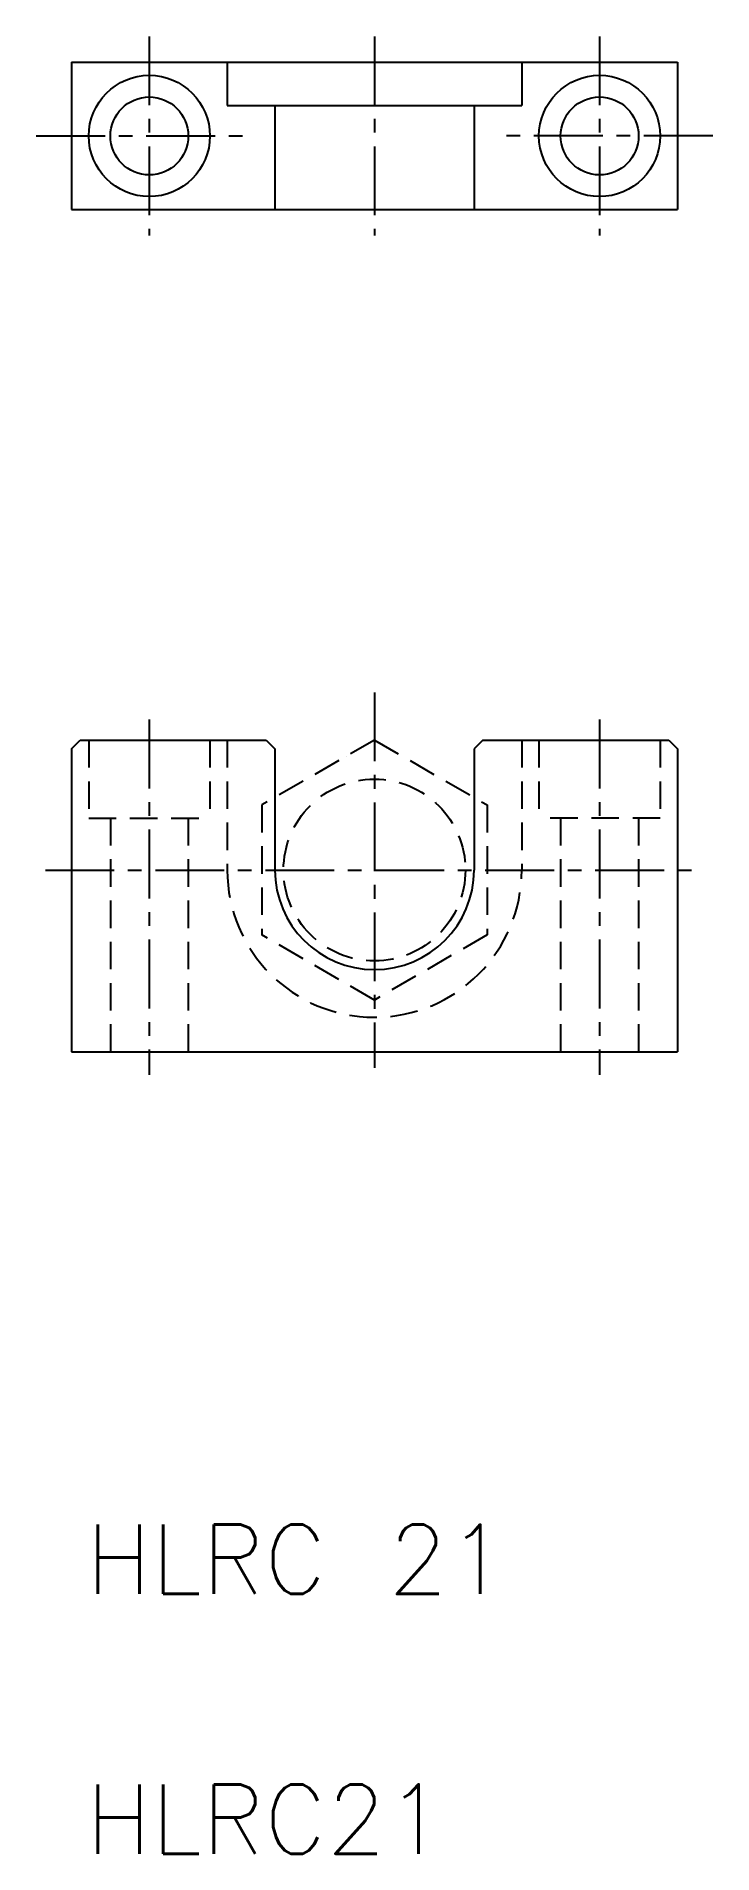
# Model space of a CAD drawing. Extents: x 1682 to 1760, y 60 to 270.
import ezdxf

# ---------------------------------------------------------------- set-up
doc = ezdxf.new("R2010")
doc.units = 0
doc.header["$LTSCALE"] = 0.25
doc.linetypes.add('CENTER', pattern=[50.8, 31.75, -6.35, 6.35, -6.35])
doc.linetypes.add('DASHED', pattern=[19.05, 12.7, -6.35])
doc.layers.get('0').update_dxf_attribs({"linetype": 'CONTINUOUS'})
doc.layers.add('CENTER', color=1, linetype='CENTER')
doc.styles.get("Standard").update_dxf_attribs({"font": 'txt.shx'})

msp = doc.modelspace()

# ---------------------------------------------------------------- linework, layer by layer
for p, q in [((1685.63, 267.13), (1685.63, 250.13)), ((1685.63, 267.13), (1755.63, 267.13)), ((1703.63, 267.13), (1703.63, 262.13)), ((1737.63, 267.13), (1737.63, 262.13)), ((1755.63, 267.13), (1755.63, 250.13)), ((1703.63, 262.13), (1737.63, 262.13)), ((1709.13, 262.13), (1709.13, 250.13)), ((1732.13, 262.13), (1732.13, 250.13)), ((1685.63, 250.13), (1755.63, 250.13)), ((1685.63, 187.87), (1686.63, 188.87)), ((1686.63, 188.87), (1708.13, 188.87)), ((1708.13, 188.87), (1709.13, 187.87)), ((1733.13, 188.87), (1732.13, 187.87)), ((1733.13, 188.87), (1754.63, 188.87)), ((1754.63, 188.87), (1755.63, 187.87)), ((1685.63, 187.87), (1685.63, 152.87)), ((1709.13, 187.87), (1709.13, 173.87)), ((1717.38, 187.01), (1717.38, 187.01)), ((1732.13, 187.87), (1732.13, 173.87)), ((1755.63, 187.87), (1755.63, 152.87)), ((1714.13, 185.13), (1714.13, 185.13)), ((1685.63, 152.87), (1755.63, 152.87))]:
    msp.add_line(p, q)
at = {"color": 3, "linetype": 'DASHED'}
for p, q in [((1687.63, 188.87), (1687.63, 179.87)), ((1701.63, 188.87), (1701.63, 179.87)), ((1703.63, 188.87), (1703.63, 173.87)), ((1720.63, 188.88), (1707.63, 181.38)), ((1720.63, 188.88), (1733.63, 181.38)), ((1737.63, 188.87), (1737.63, 173.87)), ((1739.63, 188.87), (1739.63, 179.87)), ((1753.63, 188.87), (1753.63, 179.87)), ((1707.63, 181.38), (1707.63, 166.37)), ((1733.63, 181.38), (1733.63, 166.37)), ((1687.63, 179.87), (1701.63, 179.87)), ((1690.13, 179.87), (1690.13, 152.87)), ((1699.13, 179.87), (1699.13, 152.87)), ((1753.63, 179.87), (1739.63, 179.87)), ((1742.13, 179.87), (1742.13, 152.87)), ((1751.13, 179.87), (1751.13, 152.87)), ((1720.63, 158.86), (1707.63, 166.37)), ((1733.63, 166.37), (1720.63, 158.86))]:
    msp.add_line(p, q, dxfattribs=at)
for centre, radius in [((1694.63, 258.63), 7), ((1746.63, 258.63), 7), ((1694.63, 258.63), 4.5), ((1746.63, 258.63), 4.5)]:
    msp.add_circle(centre, radius)
msp.add_circle((1720.63, 173.87), 10.5, dxfattribs=at)
msp.add_arc((1720.63, 173.87), 17, 180, 0, dxfattribs=at)
msp.add_arc((1720.63, 173.87), 11.5, 180, 0)
at = {"layer": 'CENTER', "color": 1, "linetype": 'CENTER'}
for p, q in [((1694.63, 270.13), (1694.63, 247.13)), ((1720.63, 270.13), (1720.63, 247.13)), ((1746.63, 270.13), (1746.63, 247.13)), ((1681.58, 258.63), (1706.03, 258.63)), ((1759.69, 258.63), (1735.24, 258.63)), ((1720.63, 194.37), (1720.63, 151.03)), ((1694.63, 191.23), (1694.63, 150.22)), ((1746.63, 191.23), (1746.63, 150.22)), ((1682.63, 173.87), (1758.63, 173.87))]:
    msp.add_line(p, q, dxfattribs=at)

# ---------------------------------------------------------------- texts
for s, p in [('HLRC 21', (1687.32, 90.29)), ('HLRC21', (1687.32, 60.29))]:
    msp.add_text(s, height=8).set_placement(p)

doc.saveas('drawing.dxf')
